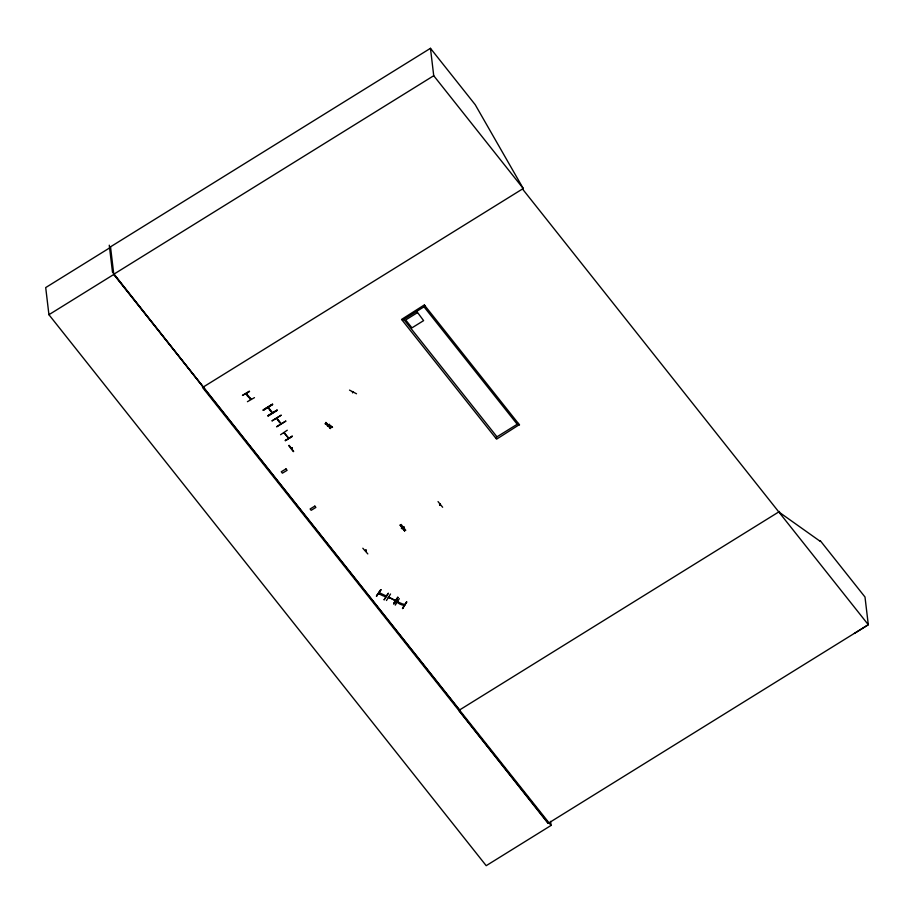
<?xml version="1.0" encoding="UTF-8"?>
<svg xmlns="http://www.w3.org/2000/svg" width="914" height="914" viewBox="0 0 914 914"><rect width="100%" height="100%" fill="white"/><g stroke="black" fill="none" stroke-linecap="round" stroke-linejoin="round"><path stroke-width="1.37" d="M379.687 593.277C376.328 592.946 386.919 598.19 386.051 595.905L379.139 592.649M385.228 595.997L385.845 596.225M388.45 597.448L388.553 596.785M394.894 600.064L395.156 599.812M404.456 604.668C405.233 606.576 396.413 603.457 397.362 601.412M403.702 604.691L403.954 604.44M402.194 527.629L401.474 528.498L402.354 527.835M404.285 527.092L403.485 526.738M440.342 504.722L439.771 504.665M328.823 424.907L329.28 424.279M329.234 425.318L329.577 424.462M353.067 391.649L352.667 392.746L352.827 391.98M325.258 423.799C338.134 431.625 331.017 424.393 325.258 423.833M246.7 393.648C244.461 393.774 250.516 398.824 250.63 399.19M246.494 394.3L246.666 393.671M284.014 432.905L288.436 438.137M293.68 451.436L289.098 445.312M401.143 524.442L405.77 530.303M325.441 423.548L332.422 427.261M291.406 447.837C292.309 448.843 292.183 448.089 291.315 447.986M365.76 551.016L365.954 550.034M380.909 589.873L376.454 596.168L380.612 589.736M380.955 589.713L376.488 596.156M385.262 596.282L385.548 595.665M384.108 599.721L388.29 593.357M384.166 599.767L388.233 593.3M386.462 600.509L390.529 594.009M389.25 597.79L389.273 597.128L389.078 597.745M397.773 597.265C396.55 603.194 389.181 608.735 397.807 597.288M395.271 605.125L399.327 598.647M397.384 602.132L397.556 601.412M397.841 601.972L398.207 602.189M403.794 605.148L403.839 604.462M402.583 608.541L406.616 601.903M406.707 602.132L402.48 608.518L406.581 601.88M349.514 390.107L356.517 393.774M365.543 550.754L366 550.422M352.747 392.632L352.347 392.049M293.371 451.642L288.778 445.724M362.824 548.229L367.816 553.918M292.194 448.271L292.092 447.632M366.263 550.754L366.08 550.045M110.571 247.328L45.7 287.579L48.933 314.702L486.202 865.684L551.073 825.433L113.804 274.451L110.514 246.826L430.46 48.316L475.223 104.71L523.254 188.513L522.5 188.981L868.3 624.719L854.453 633.436M430.46 48.316L433.727 75.713L113.782 274.234L459.582 709.972M48.933 314.702L113.804 274.451M523.254 188.513L202.542 387.49L548.354 823.228L868.3 624.719L864.998 597.025L820.235 540.631L820.338 541.419L778.785 511.92M522.557 189.061L523.311 188.592L433.727 75.713M249.339 391.169L242.439 395.442L249.579 391.5M254.469 397.647L247.42 401.692M519.46 424.576L496.588 439.143L401.566 319.42L424.45 304.853M417.332 312.714L405.679 319.946L411.951 327.852L423.605 320.631L417.252 312.097M272.246 413.071L267.848 407.53C251.521 417.047 283.934 396.939 268.225 407.29L272.623 412.831M263.209 409.929L272.383 404.239M263.426 410.203L272.601 404.525M269.653 409.803L269.916 410.135M270.178 410.455L270.43 410.786M268.088 416.076L277.262 410.397M278.393 420.817L278.656 421.148M278.907 421.468L279.17 421.8M287.27 430.22L280.587 434.721M285.305 440.525L292.172 436.229M292.229 436.469L285.294 440.685L292.149 436.195M779.539 511.452L458.828 710.429L548.08 823.388M438.034 501.592L442.639 507.259M440.262 504.437L439.817 505.054M401.474 528.498L402.331 528.269M404.639 531.08L399.989 524.956L404.651 530.828M388.599 597.185L395.808 600.578M440.068 504.471L439.725 505.076L439.543 504.368M325.921 422.474L330.56 428.597L326.035 422.611M330.548 428.358L325.967 422.462M379.607 593.666L379.641 592.878M250.505 399.087L250.162 398.595M288.458 437.509L288.093 437.646M328.172 425.547C326.115 426.507 329.291 426.232 327.932 425.17M395.442 600.372L395.648 600.052M397.579 601.846L404.571 604.805M395.465 600.795L388.404 597.013M397.853 597.482L393.683 603.697M385.388 596.385L385.434 595.7M246.426 393.637L250.847 398.87M424.496 305.196L519.506 424.919M276.965 418.292L281.363 423.845M276.588 418.532L280.986 424.085M284.243 432.665L288.801 438.423M203.296 387.033L112.468 272.075L109.269 245.18M388.53 597.482L388.747 596.796M378.922 593.3L378.944 592.638M518.558 423.433L495.639 437.657M517.221 424.267L424.016 306.83M550.582 821.366L551.073 825.433M496.976 436.823L403.771 319.386M425.353 305.996L402.434 320.22M440.365 504.254L440.205 504.048M403.748 527.07L403.508 526.772M353.021 391.718L352.701 392.232M365.714 550.616L365.474 550.319M328.126 425.147L328.24 425.901L327.372 425.73M327.692 425.764L327.452 425.467M250.527 398.458L250.219 399.075L250.402 398.447M277.033 410.112L267.848 415.79L277.022 410.112M281.112 415.253L271.926 420.931L281.101 415.242M285.774 421.126L276.588 426.804L285.762 421.114M286.002 468.893L281.284 471.761L282.392 473.178L287.099 470.322L286.002 468.893M314.839 506.116L310.12 508.972L311.16 510.309L315.867 507.441L314.839 506.116"/></g></svg>
